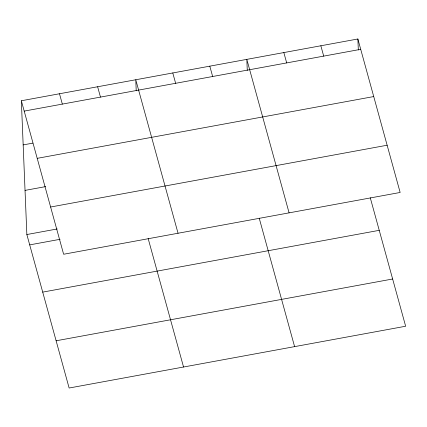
<?xml version="1.0" encoding="UTF-8"?>
<svg xmlns="http://www.w3.org/2000/svg" width="427" height="427" viewBox="0 0 427 427"><rect width="100%" height="100%" fill="white"/><g stroke="black" fill="none" stroke-linecap="round" stroke-linejoin="round"><path stroke-width="0.64" d="M21.35 100.761L357.869 38.98L400.147 192.465L63.628 254.252L21.35 100.761L26.853 234.535L69.131 388.02L405.65 326.239L370.268 197.776M24.2 111.105L360.719 49.324M23.165 144.908L32.863 143.125M37.213 158.342L373.732 96.561M25.038 190.389L45.721 186.594M50.616 207.015L387.134 145.228M26.853 234.535L57.234 228.957M29.703 244.879L60.084 239.301M42.716 292.116L379.235 230.334M56.118 340.783L392.637 279.002M320.853 45.774L323.703 56.118M283.838 52.569L286.682 62.913M289.095 212.854L246.817 59.364L247.27 70.402M259.216 218.165L294.598 346.628M209.801 66.164L212.651 76.508M172.786 72.958L175.636 83.302M178.043 233.243L135.765 79.753L136.218 90.791M148.164 238.554L183.546 367.017M97.628 86.756L100.478 97.1M59.486 93.759L62.337 104.103M357.869 38.98L358.322 50.012"/></g></svg>
